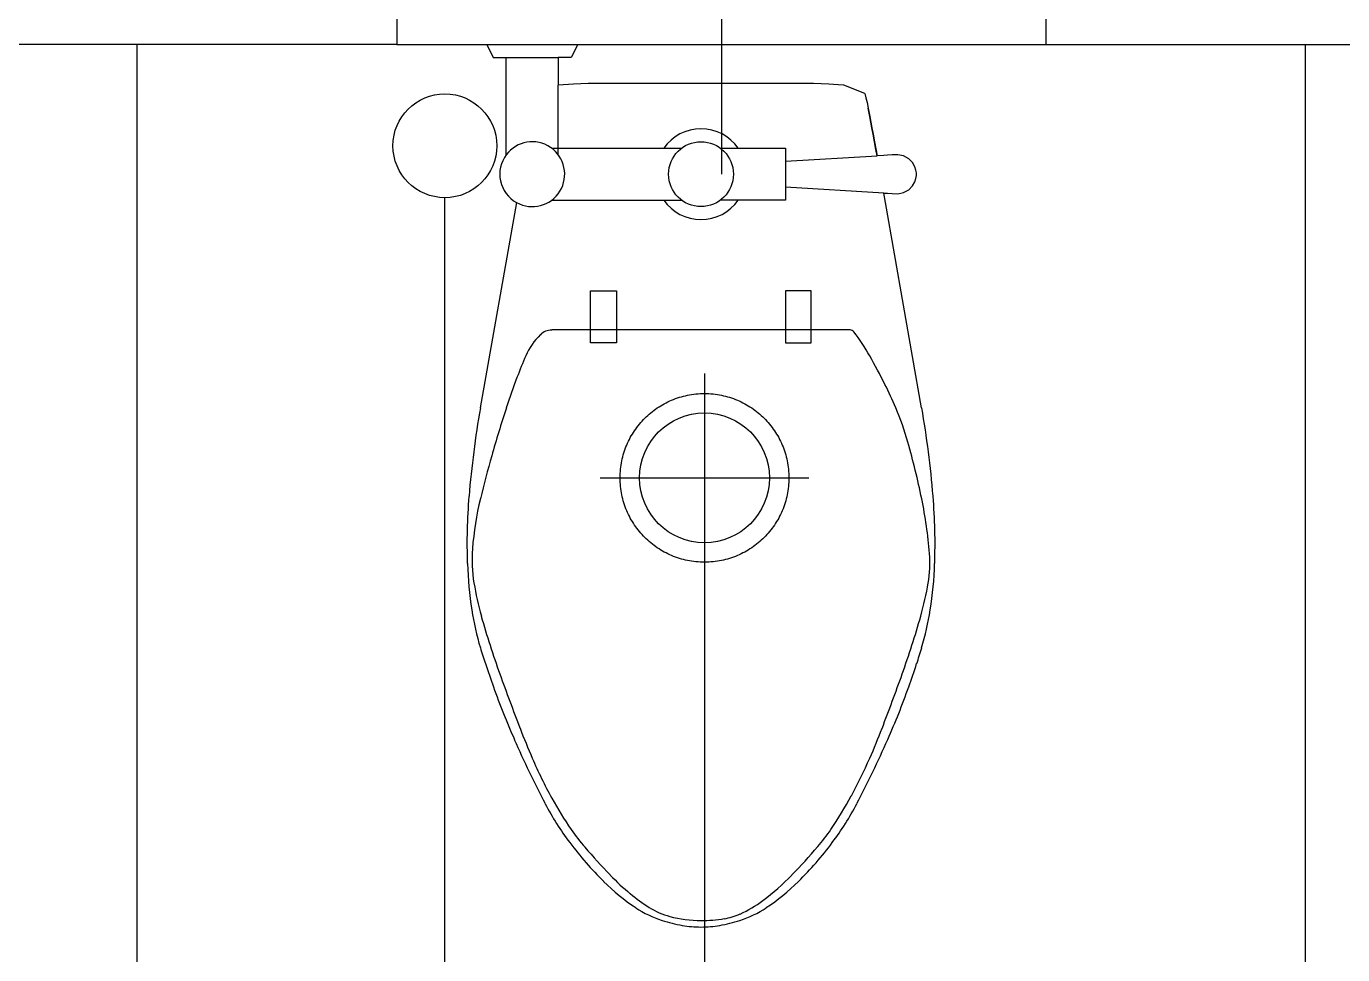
# Model space of a CAD drawing. Header units: millimetres. Extents: x 83956 to 461956, y 36707 to 125807.
# Drawn here: x 286495 to 287509, y 95025 to 95740 of the extents above; entities that cross this region are included whole.
import ezdxf

# ---------------------------------------------------------------- set-up
doc = ezdxf.new("R2010")
doc.units = ezdxf.units.MM
doc.header["$LTSCALE"] = 100
doc.header["$MEASUREMENT"] = 0
doc.linetypes.add('CEN', pattern=[62, 60, -1, 0, -1])
for name, color, linetype in [('ARCH', 9, 'CONTINUOUS'), ('CEN', 1, 'CEN'), ('PIPE', 3, 'CONTINUOUS')]:
    doc.layers.add(name, color=color, linetype=linetype)

# ---------------------------------------------------------------- blocks, each defined once
blk = doc.blocks.new('S19')
at = {"layer": 'CEN'}
for p, q in [((0, -80.5), (0, 80.5)), ((80.5, 0), (-80.5, 0))]:
    blk.add_line(p, q, dxfattribs=at)
blk.add_circle((0, 0), 65, dxfattribs=at)
at = {"layer": 'PIPE'}
blk.add_circle((0, 0), 50, dxfattribs=at)

msp = doc.modelspace()

# ---------------------------------------------------------------- linework, layer by layer
at = {"layer": 'ARCH', "linetype": 'ByBlock', "ltscale": 2}
for p, q in [((287030.1, 96026.4), (287030.1, 95626.4)), ((286780.1, 95726.4), (287280.1, 95726.4))]:
    msp.add_line(p, q, dxfattribs=at)
at = {"layer": 'ARCH', "ltscale": 2}
for p, q in [((286780.1, 95926.4), (286780.1, 95726.4)), ((287280.1, 95926.4), (287280.1, 95726.4)), ((286780.1, 95726.4), (285030.1, 95726.4)), ((287280.1, 95726.4), (288080.1, 95726.4))]:
    msp.add_line(p, q, dxfattribs=at)
at = {"layer": 'ARCH'}
for p, q in [((286580.1, 92626.4), (286580.1, 95726.4)), ((286849.4, 95726.4), (286854.4, 95716.4)), ((286919.4, 95726.4), (286914.4, 95716.4)), ((287480.1, 94376.8), (287480.1, 95726.4)), ((286854.4, 95716.4), (286864.4, 95716.4)), ((286854.4, 95716.4), (286864.4, 95716.4)), ((286864.4, 95641.4), (286864.4, 95716.4)), ((286864.4, 95716.4), (286904.4, 95716.4)), ((286914.4, 95716.4), (286904.4, 95716.4)), ((286904.4, 95716.4), (286904.4, 95695)), ((286916.1, 95695.8), (286904.4, 95695.1)), ((286904.4, 95641.4), (286904.4, 95695)), ((286927.6, 95696.2), (286916.1, 95695.8)), ((287014.4, 95696.2), (286927.6, 95696.2)), ((287101.2, 95696.2), (287014.4, 95696.2)), ((287112.8, 95695.8), (287101.2, 95696.2)), ((287120, 95695.3), (287112.8, 95695.8)), ((287124.4, 95695), (287120, 95695.3)), ((287140.5, 95688.7), (287124.4, 95695)), ((287140.5, 95688.7), (287141.5, 95685.2)), ((287141.5, 95685.2), (287142.3, 95681.6)), ((287142.3, 95681.6), (287143.2, 95677.4)), ((287144.5, 95670.8), (287143.2, 95677.4)), ((287143.2, 95677.4), (287144.5, 95670.8)), ((287144.5, 95670.8), (287143.2, 95677.4)), ((287143.2, 95677.4), (287144.5, 95670.8)), ((287144.5, 95670.8), (287143.2, 95677.4)), ((287143.2, 95677.4), (287144.5, 95670.8)), ((287144.5, 95670.8), (287143.2, 95677.4)), ((287143.2, 95677.4), (287144.5, 95670.8)), ((287144.5, 95670.8), (287143.2, 95677.4)), ((287143.2, 95677.4), (287144.5, 95670.8)), ((287144.5, 95670.8), (287143.2, 95677.4)), ((287143.2, 95677.4), (287144.5, 95670.8)), ((287144.5, 95670.8), (287143.2, 95677.4)), ((287143.2, 95677.4), (287144.5, 95670.8)), ((287144.5, 95670.8), (287143.2, 95677.4)), ((287143.2, 95677.4), (287144.5, 95670.8)), ((287144.5, 95670.8), (287143.2, 95677.4)), ((287143.2, 95677.4), (287144.5, 95670.8)), ((287144.5, 95670.8), (287143.2, 95677.4)), ((287143.2, 95677.4), (287144.5, 95670.8)), ((287144.5, 95670.8), (287143.2, 95677.4)), ((287143.2, 95677.4), (287144.5, 95670.8)), ((287144.5, 95670.8), (287143.2, 95677.4)), ((287143.2, 95677.4), (287144.5, 95670.8)), ((287144.5, 95670.8), (287143.2, 95677.4)), ((287143.2, 95677.4), (287144.5, 95670.8)), ((287144.5, 95670.8), (287143.2, 95677.4)), ((287143.2, 95677.4), (287144.5, 95670.8)), ((287144.5, 95670.8), (287143.2, 95677.4)), ((287143.2, 95677.4), (287144.5, 95670.8)), ((287144.5, 95670.8), (287143.2, 95677.4)), ((287143.2, 95677.4), (287144.5, 95670.8)), ((287144.5, 95670.8), (287143.2, 95677.4)), ((287143.2, 95677.4), (287144.5, 95670.8)), ((287144.5, 95670.8), (287143.2, 95677.4)), ((287143.2, 95677.4), (287144.5, 95670.8)), ((287144.5, 95670.8), (287143.2, 95677.4)), ((287143.2, 95677.4), (287144.5, 95670.8)), ((287144.5, 95670.8), (287143.2, 95677.4)), ((287143.2, 95677.4), (287144.5, 95670.8)), ((287144.5, 95670.8), (287143.2, 95677.4)), ((287143.2, 95677.4), (287144.5, 95670.8)), ((287144.5, 95670.8), (287143.2, 95677.4)), ((287143.2, 95677.4), (287144.5, 95670.8)), ((287144.5, 95670.8), (287143.2, 95677.4)), ((287143.2, 95677.4), (287144.5, 95670.8)), ((287144.5, 95670.8), (287143.2, 95677.4)), ((287143.2, 95677.4), (287144.5, 95670.8)), ((287144.5, 95670.8), (287143.2, 95677.4)), ((287143.2, 95677.4), (287144.5, 95670.8)), ((287144.5, 95670.8), (287143.2, 95677.4)), ((287143.2, 95677.4), (287144.5, 95670.8)), ((287145.3, 95666.6), (287144.5, 95670.8)), ((287144.5, 95670.8), (287145.3, 95666.6)), ((287145.3, 95666.6), (287144.5, 95670.8)), ((287144.5, 95670.8), (287145.3, 95666.6)), ((287145.3, 95666.6), (287144.5, 95670.8)), ((287144.5, 95670.8), (287145.3, 95666.6)), ((287145.3, 95666.6), (287144.5, 95670.8)), ((287144.5, 95670.8), (287145.3, 95666.6)), ((287145.3, 95666.6), (287144.5, 95670.8)), ((287144.5, 95670.8), (287145.3, 95666.6)), ((287145.3, 95666.6), (287144.5, 95670.8)), ((287144.5, 95670.8), (287145.3, 95666.6)), ((287145.3, 95666.6), (287144.5, 95670.8)), ((287144.5, 95670.8), (287145.3, 95666.6)), ((287145.3, 95666.6), (287144.5, 95670.8)), ((287144.5, 95670.8), (287145.3, 95666.6)), ((287145.3, 95666.6), (287144.5, 95670.8)), ((287144.5, 95670.8), (287145.3, 95666.6)), ((287145.3, 95666.6), (287144.5, 95670.8)), ((287144.5, 95670.8), (287145.3, 95666.6)), ((287145.3, 95666.6), (287144.5, 95670.8)), ((287144.5, 95670.8), (287145.3, 95666.6)), ((287145.3, 95666.6), (287144.5, 95670.8)), ((287144.5, 95670.8), (287145.3, 95666.6)), ((287145.3, 95666.6), (287144.5, 95670.8)), ((287144.5, 95670.8), (287145.3, 95666.6)), ((287145.3, 95666.6), (287144.5, 95670.8)), ((287144.5, 95670.8), (287145.3, 95666.6)), ((287145.3, 95666.6), (287144.5, 95670.8)), ((287144.5, 95670.8), (287145.3, 95666.6)), ((287145.3, 95666.6), (287144.5, 95670.8)), ((287144.5, 95670.8), (287145.3, 95666.6)), ((287145.3, 95666.6), (287144.5, 95670.8)), ((287144.5, 95670.8), (287145.3, 95666.6)), ((287145.3, 95666.6), (287144.5, 95670.8)), ((287144.5, 95670.8), (287145.3, 95666.6)), ((287145.3, 95666.6), (287144.5, 95670.8)), ((287144.5, 95670.8), (287145.3, 95666.6)), ((287145.3, 95666.6), (287144.5, 95670.8)), ((287144.5, 95670.8), (287145.3, 95666.6)), ((287145.3, 95666.6), (287144.5, 95670.8)), ((287144.5, 95670.8), (287145.3, 95666.6)), ((287145.3, 95666.6), (287144.5, 95670.8)), ((287144.5, 95670.8), (287145.3, 95666.6)), ((287145.3, 95666.6), (287144.5, 95670.8)), ((287144.5, 95670.8), (287145.3, 95666.6)), ((287145.3, 95666.6), (287144.5, 95670.8)), ((287144.5, 95670.8), (287145.3, 95666.6)), ((287145.3, 95666.6), (287144.5, 95670.8)), ((287144.5, 95670.8), (287145.3, 95666.6)), ((287145.3, 95666.6), (287144.5, 95670.8)), ((287144.5, 95670.8), (287145.3, 95666.6)), ((287146.1, 95662.2), (287145.3, 95666.6)), ((287145.3, 95666.6), (287146.1, 95662.2)), ((287146.1, 95662.2), (287145.3, 95666.6)), ((287145.3, 95666.6), (287146.1, 95662.2)), ((287146.1, 95662.2), (287145.3, 95666.6)), ((287145.3, 95666.6), (287146.1, 95662.2)), ((287146.1, 95662.2), (287145.3, 95666.6)), ((287145.3, 95666.6), (287146.1, 95662.2)), ((287146.1, 95662.2), (287145.3, 95666.6)), ((287145.3, 95666.6), (287146.1, 95662.2)), ((287146.1, 95662.2), (287145.3, 95666.6)), ((287145.3, 95666.6), (287146.1, 95662.2)), ((287146.1, 95662.2), (287145.3, 95666.6)), ((287145.3, 95666.6), (287146.1, 95662.2)), ((287146.1, 95662.2), (287145.3, 95666.6)), ((287145.3, 95666.6), (287146.1, 95662.2)), ((287146.1, 95662.2), (287145.3, 95666.6)), ((287145.3, 95666.6), (287146.1, 95662.2)), ((287146.1, 95662.2), (287145.3, 95666.6)), ((287145.3, 95666.6), (287146.1, 95662.2)), ((287146.1, 95662.2), (287145.3, 95666.6)), ((287145.3, 95666.6), (287146.1, 95662.2)), ((287146.1, 95662.2), (287145.3, 95666.6)), ((287145.3, 95666.6), (287146.1, 95662.2)), ((287146.1, 95662.2), (287145.3, 95666.6)), ((287145.3, 95666.6), (287146.1, 95662.2)), ((287146.1, 95662.2), (287145.3, 95666.6)), ((287145.3, 95666.6), (287146.1, 95662.2)), ((287146.1, 95662.2), (287145.3, 95666.6)), ((287145.3, 95666.6), (287146.1, 95662.2)), ((287146.1, 95662.2), (287145.3, 95666.6)), ((287145.3, 95666.6), (287146.1, 95662.2)), ((287146.1, 95662.2), (287145.3, 95666.6)), ((287145.3, 95666.6), (287146.1, 95662.2)), ((287146.1, 95662.2), (287145.3, 95666.6)), ((287145.3, 95666.6), (287146.1, 95662.2)), ((287146.1, 95662.2), (287145.3, 95666.6)), ((287145.3, 95666.6), (287146.1, 95662.2)), ((287146.1, 95662.2), (287145.3, 95666.6)), ((287145.3, 95666.6), (287146.1, 95662.2)), ((287146.1, 95662.2), (287145.3, 95666.6)), ((287145.3, 95666.6), (287146.1, 95662.2)), ((287146.1, 95662.2), (287145.3, 95666.6)), ((287145.3, 95666.6), (287146.1, 95662.2)), ((287146.1, 95662.2), (287145.3, 95666.6)), ((287145.3, 95666.6), (287146.1, 95662.2)), ((287146.1, 95662.2), (287145.3, 95666.6)), ((287145.3, 95666.6), (287146.1, 95662.2)), ((287146.1, 95662.2), (287145.3, 95666.6)), ((287145.3, 95666.6), (287146.1, 95662.2)), ((287146.1, 95662.2), (287145.3, 95666.6)), ((287145.3, 95666.6), (287146.1, 95662.2)), ((287147, 95657.2), (287146.1, 95662.2)), ((287146.1, 95662.2), (287147, 95657.2)), ((287147, 95657.2), (287146.1, 95662.2)), ((287146.1, 95662.2), (287147, 95657.2)), ((287147, 95657.2), (287146.1, 95662.2)), ((287146.1, 95662.2), (287147, 95657.2)), ((287147, 95657.2), (287146.1, 95662.2)), ((287146.1, 95662.2), (287147, 95657.2)), ((287147, 95657.2), (287146.1, 95662.2)), ((287146.1, 95662.2), (287147, 95657.2)), ((287147, 95657.2), (287146.1, 95662.2)), ((287146.1, 95662.2), (287147, 95657.2)), ((287147, 95657.2), (287146.1, 95662.2)), ((287146.1, 95662.2), (287147, 95657.2)), ((287147, 95657.2), (287146.1, 95662.2)), ((287146.1, 95662.2), (287147, 95657.2)), ((287147, 95657.2), (287146.1, 95662.2)), ((287146.1, 95662.2), (287147, 95657.2)), ((287147, 95657.2), (287146.1, 95662.2)), ((287146.1, 95662.2), (287147, 95657.2)), ((287147, 95657.2), (287146.1, 95662.2)), ((287146.1, 95662.2), (287147, 95657.2)), ((287147, 95657.2), (287146.1, 95662.2)), ((287146.1, 95662.2), (287147, 95657.2)), ((287147, 95657.2), (287146.1, 95662.2)), ((287146.1, 95662.2), (287147, 95657.2)), ((287147, 95657.2), (287146.1, 95662.2)), ((287146.1, 95662.2), (287147, 95657.2)), ((287147, 95657.2), (287146.1, 95662.2)), ((287146.1, 95662.2), (287147, 95657.2)), ((287147, 95657.2), (287146.1, 95662.2)), ((287146.1, 95662.2), (287147, 95657.2)), ((287147, 95657.2), (287146.1, 95662.2)), ((287146.1, 95662.2), (287147, 95657.2)), ((287147, 95657.2), (287146.1, 95662.2)), ((287146.1, 95662.2), (287147, 95657.2)), ((287147, 95657.2), (287146.1, 95662.2)), ((287146.1, 95662.2), (287147, 95657.2)), ((287147, 95657.2), (287146.1, 95662.2)), ((287146.1, 95662.2), (287147, 95657.2)), ((287147, 95657.2), (287146.1, 95662.2)), ((287146.1, 95662.2), (287147, 95657.2)), ((287147, 95657.2), (287146.1, 95662.2)), ((287146.1, 95662.2), (287147, 95657.2)), ((287147, 95657.2), (287146.1, 95662.2)), ((287146.1, 95662.2), (287147, 95657.2)), ((287147, 95657.2), (287146.1, 95662.2)), ((287146.1, 95662.2), (287147, 95657.2)), ((287147, 95657.2), (287146.1, 95662.2)), ((287146.1, 95662.2), (287147, 95657.2)), ((287147, 95657.2), (287146.1, 95662.2)), ((287146.1, 95662.2), (287147, 95657.2)), ((287148.1, 95651.3), (287147, 95657.2)), ((287147, 95657.2), (287148.1, 95651.3)), ((287148.1, 95651.3), (287147, 95657.2)), ((287147, 95657.2), (287148.1, 95651.3)), ((287148.1, 95651.3), (287147, 95657.2)), ((287147, 95657.2), (287148.1, 95651.3)), ((287148.1, 95651.3), (287147, 95657.2)), ((287147, 95657.2), (287148.1, 95651.3)), ((287148.1, 95651.3), (287147, 95657.2)), ((287147, 95657.2), (287148.1, 95651.3)), ((287148.1, 95651.3), (287147, 95657.2)), ((287147, 95657.2), (287148.1, 95651.3)), ((287148.1, 95651.3), (287147, 95657.2)), ((287147, 95657.2), (287148.1, 95651.3)), ((287148.1, 95651.3), (287147, 95657.2)), ((287147, 95657.2), (287148.1, 95651.3)), ((287148.1, 95651.3), (287147, 95657.2)), ((287147, 95657.2), (287148.1, 95651.3)), ((287148.1, 95651.3), (287147, 95657.2)), ((287147, 95657.2), (287148.1, 95651.3)), ((287148.1, 95651.3), (287147, 95657.2)), ((287147, 95657.2), (287148.1, 95651.3)), ((287148.1, 95651.3), (287147, 95657.2)), ((287147, 95657.2), (287148.1, 95651.3)), ((287148.1, 95651.3), (287147, 95657.2)), ((287147, 95657.2), (287148.1, 95651.3)), ((287148.1, 95651.3), (287147, 95657.2)), ((287147, 95657.2), (287148.1, 95651.3)), ((287148.1, 95651.3), (287147, 95657.2)), ((287147, 95657.2), (287148.1, 95651.3)), ((287148.1, 95651.3), (287147, 95657.2)), ((287147, 95657.2), (287148.1, 95651.3)), ((287148.1, 95651.3), (287147, 95657.2)), ((287147, 95657.2), (287148.1, 95651.3)), ((287148.1, 95651.3), (287147, 95657.2)), ((287147, 95657.2), (287148.1, 95651.3)), ((287148.1, 95651.3), (287147, 95657.2)), ((287147, 95657.2), (287148.1, 95651.3)), ((287148.1, 95651.3), (287147, 95657.2)), ((287147, 95657.2), (287148.1, 95651.3)), ((287148.1, 95651.3), (287147, 95657.2)), ((287147, 95657.2), (287148.1, 95651.3)), ((287148.1, 95651.3), (287147, 95657.2)), ((287147, 95657.2), (287148.1, 95651.3)), ((287148.1, 95651.3), (287147, 95657.2)), ((287147, 95657.2), (287148.1, 95651.3)), ((287148.1, 95651.3), (287147, 95657.2)), ((287147, 95657.2), (287148.1, 95651.3)), ((287148.1, 95651.3), (287147, 95657.2)), ((287147, 95657.2), (287148.1, 95651.3)), ((287148.1, 95651.3), (287147, 95657.2)), ((287147, 95657.2), (287148.1, 95651.3)), ((286899.4, 95646.4), (286999.4, 95646.4)), ((287029.4, 95646.4), (287079.4, 95646.4)), ((287079.4, 95646.4), (287079.4, 95606.4)), ((287149.1, 95645.5), (287148.1, 95651.3)), ((287148.1, 95651.3), (287150, 95640.5)), ((287149.1, 95645.5), (287148.1, 95651.3)), ((287149.1, 95645.5), (287148.1, 95651.3)), ((287148.1, 95651.3), (287150, 95640.5)), ((287149.1, 95645.5), (287148.1, 95651.3)), ((287148.1, 95651.3), (287150, 95640.5)), ((287149.1, 95645.5), (287148.1, 95651.3)), ((287148.1, 95651.3), (287150, 95640.5)), ((287149.1, 95645.5), (287148.1, 95651.3)), ((287148.1, 95651.3), (287150, 95640.5)), ((287149.1, 95645.5), (287148.1, 95651.3)), ((287148.1, 95651.3), (287150, 95640.5)), ((287149.1, 95645.5), (287148.1, 95651.3)), ((287148.1, 95651.3), (287150, 95640.5)), ((287149.1, 95645.5), (287148.1, 95651.3)), ((287148.1, 95651.3), (287150, 95640.5)), ((287149.1, 95645.5), (287148.1, 95651.3)), ((287148.1, 95651.3), (287150, 95640.5)), ((287149.1, 95645.5), (287148.1, 95651.3)), ((287148.1, 95651.3), (287150, 95640.5)), ((287149.1, 95645.5), (287148.1, 95651.3)), ((287148.1, 95651.3), (287150, 95640.5)), ((287149.1, 95645.5), (287148.1, 95651.3)), ((287148.1, 95651.3), (287150, 95640.5)), ((287149.1, 95645.5), (287148.1, 95651.3)), ((287148.1, 95651.3), (287150, 95640.5)), ((287149.1, 95645.5), (287148.1, 95651.3)), ((287148.1, 95651.3), (287150, 95640.5)), ((287149.1, 95645.5), (287148.1, 95651.3)), ((287148.1, 95651.3), (287150, 95640.5)), ((287149.1, 95645.5), (287148.1, 95651.3)), ((287148.1, 95651.3), (287150, 95640.5)), ((287149.1, 95645.5), (287148.1, 95651.3)), ((287148.1, 95651.3), (287150, 95640.5)), ((287149.1, 95645.5), (287148.1, 95651.3)), ((287148.1, 95651.3), (287150, 95640.5)), ((287149.1, 95645.5), (287148.1, 95651.3)), ((287148.1, 95651.3), (287150, 95640.5)), ((287149.1, 95645.5), (287148.1, 95651.3)), ((287148.1, 95651.3), (287150, 95640.5)), ((287149.1, 95645.5), (287148.1, 95651.3)), ((287148.1, 95651.3), (287150, 95640.5)), ((287149.1, 95645.5), (287148.1, 95651.3)), ((287148.1, 95651.3), (287150, 95640.5)), ((287149.1, 95645.5), (287148.1, 95651.3)), ((287148.1, 95651.3), (287150, 95640.5)), ((287149.1, 95645.5), (287148.1, 95651.3)), ((287148.1, 95651.3), (287150, 95640.5)), ((287149.1, 95645.5), (287148.1, 95651.3)), ((287148.1, 95651.3), (287150, 95640.5)), ((287149.1, 95645.5), (287148.1, 95651.3)), ((287148.1, 95651.3), (287150, 95640.5)), ((287149.1, 95645.5), (287148.1, 95651.3)), ((287150, 95640.5), (287149.1, 95645.5)), ((287150, 95640.5), (287149.1, 95645.5)), ((287150, 95640.5), (287149.1, 95645.5)), ((287150, 95640.5), (287149.1, 95645.5)), ((287150, 95640.5), (287149.1, 95645.5)), ((287150, 95640.5), (287149.1, 95645.5)), ((287150, 95640.5), (287149.1, 95645.5)), ((287150, 95640.5), (287149.1, 95645.5)), ((287150, 95640.5), (287149.1, 95645.5)), ((287150, 95640.5), (287149.1, 95645.5)), ((287150, 95640.5), (287149.1, 95645.5)), ((287150, 95640.5), (287149.1, 95645.5)), ((287150, 95640.5), (287149.1, 95645.5)), ((287150, 95640.5), (287149.1, 95645.5)), ((287150, 95640.5), (287149.1, 95645.5)), ((287150, 95640.5), (287149.1, 95645.5)), ((287150, 95640.5), (287149.1, 95645.5)), ((287150, 95640.5), (287149.1, 95645.5)), ((287150, 95640.5), (287149.1, 95645.5)), ((287150, 95640.5), (287149.1, 95645.5)), ((287150, 95640.5), (287149.1, 95645.5)), ((287150, 95640.5), (287149.1, 95645.5)), ((287150, 95640.5), (287149.1, 95645.5)), ((287150, 95640.5), (287149.1, 95645.5)), ((287150, 95640.5), (287149.1, 95645.5)), ((287150, 95640.5), (287149.1, 95645.5)), ((287150, 95640.5), (287149.1, 95645.5)), ((287150, 95640.5), (287149.1, 95645.5)), ((287079.4, 95636.4), (287150, 95640.5)), ((287155.2, 95640.8), (287150, 95640.5)), ((287155.2, 95640.8), (287150, 95640.5)), ((287155.2, 95640.8), (287150, 95640.5)), ((287155.2, 95640.8), (287150, 95640.5)), ((287155.2, 95640.8), (287150, 95640.5)), ((287155.2, 95640.8), (287150, 95640.5)), ((287155.2, 95640.8), (287150, 95640.5)), ((287155.2, 95640.8), (287150, 95640.5)), ((287155.2, 95640.8), (287150, 95640.5)), ((287155.2, 95640.8), (287150, 95640.5)), ((287155.2, 95640.8), (287150, 95640.5)), ((287155.2, 95640.8), (287150, 95640.5)), ((287155.2, 95640.8), (287150, 95640.5)), ((287155.2, 95640.8), (287150, 95640.5)), ((287155.2, 95640.8), (287150, 95640.5)), ((287155.2, 95640.8), (287150, 95640.5)), ((287155.2, 95640.8), (287150, 95640.5)), ((287155.2, 95640.8), (287150, 95640.5)), ((287155.2, 95640.8), (287150, 95640.5)), ((287155.2, 95640.8), (287150, 95640.5)), ((287155.2, 95640.8), (287150, 95640.5)), ((287155.2, 95640.8), (287150, 95640.5)), ((287155.2, 95640.8), (287150, 95640.5)), ((287155.2, 95640.8), (287150, 95640.5)), ((287155.2, 95640.8), (287150, 95640.5)), ((287155.2, 95640.8), (287150, 95640.5)), ((287155.2, 95640.8), (287150, 95640.5)), ((287155.2, 95640.8), (287150, 95640.5)), ((287158.2, 95641), (287155.2, 95640.8)), ((287158.2, 95641), (287155.2, 95640.8)), ((287158.2, 95641), (287155.2, 95640.8)), ((287158.2, 95641), (287155.2, 95640.8)), ((287158.2, 95641), (287155.2, 95640.8)), ((287158.2, 95641), (287155.2, 95640.8)), ((287158.2, 95641), (287155.2, 95640.8)), ((287158.2, 95641), (287155.2, 95640.8)), ((287158.2, 95641), (287155.2, 95640.8)), ((287158.2, 95641), (287155.2, 95640.8)), ((287158.2, 95641), (287155.2, 95640.8)), ((287158.2, 95641), (287155.2, 95640.8)), ((287158.2, 95641), (287155.2, 95640.8)), ((287158.2, 95641), (287155.2, 95640.8)), ((287158.2, 95641), (287155.2, 95640.8)), ((287158.2, 95641), (287155.2, 95640.8)), ((287158.2, 95641), (287155.2, 95640.8)), ((287158.2, 95641), (287155.2, 95640.8)), ((287158.2, 95641), (287155.2, 95640.8)), ((287158.2, 95641), (287155.2, 95640.8)), ((287158.2, 95641), (287155.2, 95640.8)), ((287158.2, 95641), (287155.2, 95640.8)), ((287158.2, 95641), (287155.2, 95640.8)), ((287158.2, 95641), (287155.2, 95640.8)), ((287158.2, 95641), (287155.2, 95640.8)), ((287158.2, 95641), (287155.2, 95640.8)), ((287158.2, 95641), (287155.2, 95640.8)), ((287158.2, 95641), (287155.2, 95640.8)), ((287161.8, 95641.2), (287158.2, 95641)), ((287161.8, 95641.2), (287158.2, 95641)), ((287161.8, 95641.2), (287158.2, 95641)), ((287161.8, 95641.2), (287158.2, 95641)), ((287161.8, 95641.2), (287158.2, 95641)), ((287161.8, 95641.2), (287158.2, 95641)), ((287161.8, 95641.2), (287158.2, 95641)), ((287161.8, 95641.2), (287158.2, 95641)), ((287161.8, 95641.2), (287158.2, 95641)), ((287161.8, 95641.2), (287158.2, 95641)), ((287161.8, 95641.2), (287158.2, 95641)), ((287161.8, 95641.2), (287158.2, 95641)), ((287161.8, 95641.2), (287158.2, 95641)), ((287161.8, 95641.2), (287158.2, 95641)), ((287161.8, 95641.2), (287158.2, 95641)), ((287161.8, 95641.2), (287158.2, 95641)), ((287161.8, 95641.2), (287158.2, 95641)), ((287161.8, 95641.2), (287158.2, 95641)), ((287161.8, 95641.2), (287158.2, 95641)), ((287161.8, 95641.2), (287158.2, 95641)), ((287161.8, 95641.2), (287158.2, 95641)), ((287161.8, 95641.2), (287158.2, 95641)), ((287161.8, 95641.2), (287158.2, 95641)), ((287161.8, 95641.2), (287158.2, 95641)), ((287161.8, 95641.2), (287158.2, 95641)), ((287161.8, 95641.2), (287158.2, 95641)), ((287161.8, 95641.2), (287158.2, 95641)), ((287161.8, 95641.2), (287158.2, 95641)), ((287166.1, 95641.4), (287161.8, 95641.2)), ((287166.1, 95641.4), (287161.8, 95641.2)), ((287166.1, 95641.4), (287161.8, 95641.2)), ((287166.1, 95641.4), (287161.8, 95641.2)), ((287166.1, 95641.4), (287161.8, 95641.2)), ((287166.1, 95641.4), (287161.8, 95641.2)), ((287166.1, 95641.4), (287161.8, 95641.2)), ((287166.1, 95641.4), (287161.8, 95641.2)), ((287166.1, 95641.4), (287161.8, 95641.2)), ((287166.1, 95641.4), (287161.8, 95641.2)), ((287166.1, 95641.4), (287161.8, 95641.2)), ((287166.1, 95641.4), (287161.8, 95641.2)), ((287166.1, 95641.4), (287161.8, 95641.2)), ((287166.1, 95641.4), (287161.8, 95641.2)), ((287166.1, 95641.4), (287161.8, 95641.2)), ((287166.1, 95641.4), (287161.8, 95641.2)), ((287166.1, 95641.4), (287161.8, 95641.2)), ((287166.1, 95641.4), (287161.8, 95641.2)), ((287166.1, 95641.4), (287161.8, 95641.2)), ((287166.1, 95641.4), (287161.8, 95641.2)), ((287166.1, 95641.4), (287161.8, 95641.2)), ((287166.1, 95641.4), (287161.8, 95641.2)), ((287166.1, 95641.4), (287161.8, 95641.2)), ((287166.1, 95641.4), (287161.8, 95641.2)), ((287166.1, 95641.4), (287161.8, 95641.2)), ((287166.1, 95641.4), (287161.8, 95641.2)), ((287166.1, 95641.4), (287161.8, 95641.2)), ((287166.1, 95641.4), (287161.8, 95641.2)), ((287170.5, 95640.5), (287166.1, 95641.4)), ((287170.5, 95640.5), (287166.1, 95641.4)), ((287170.5, 95640.5), (287166.1, 95641.4)), ((287170.5, 95640.5), (287166.1, 95641.4)), ((287170.5, 95640.5), (287166.1, 95641.4)), ((287170.5, 95640.5), (287166.1, 95641.4)), ((287170.5, 95640.5), (287166.1, 95641.4)), ((287170.5, 95640.5), (287166.1, 95641.4)), ((287170.5, 95640.5), (287166.1, 95641.4)), ((287170.5, 95640.5), (287166.1, 95641.4)), ((287170.5, 95640.5), (287166.1, 95641.4)), ((287170.5, 95640.5), (287166.1, 95641.4)), ((287170.5, 95640.5), (287166.1, 95641.4)), ((287170.5, 95640.5), (287166.1, 95641.4)), ((287170.5, 95640.5), (287166.1, 95641.4)), ((287170.5, 95640.5), (287166.1, 95641.4)), ((287170.5, 95640.5), (287166.1, 95641.4)), ((287170.5, 95640.5), (287166.1, 95641.4)), ((287170.5, 95640.5), (287166.1, 95641.4)), ((287170.5, 95640.5), (287166.1, 95641.4)), ((287170.5, 95640.5), (287166.1, 95641.4)), ((287170.5, 95640.5), (287166.1, 95641.4)), ((287170.5, 95640.5), (287166.1, 95641.4)), ((287170.5, 95640.5), (287166.1, 95641.4)), ((287170.5, 95640.5), (287166.1, 95641.4)), ((287170.5, 95640.5), (287166.1, 95641.4)), ((287170.5, 95640.5), (287166.1, 95641.4)), ((287170.5, 95640.5), (287166.1, 95641.4)), ((287174.4, 95638.3), (287170.5, 95640.5)), ((287174.4, 95638.3), (287170.5, 95640.5)), ((287174.4, 95638.3), (287170.5, 95640.5)), ((287174.4, 95638.3), (287170.5, 95640.5)), ((287174.4, 95638.3), (287170.5, 95640.5)), ((287174.4, 95638.3), (287170.5, 95640.5)), ((287174.4, 95638.3), (287170.5, 95640.5)), ((287174.4, 95638.3), (287170.5, 95640.5)), ((287174.4, 95638.3), (287170.5, 95640.5)), ((287174.4, 95638.3), (287170.5, 95640.5)), ((287174.4, 95638.3), (287170.5, 95640.5)), ((287174.4, 95638.3), (287170.5, 95640.5)), ((287174.4, 95638.3), (287170.5, 95640.5)), ((287174.4, 95638.3), (287170.5, 95640.5)), ((287174.4, 95638.3), (287170.5, 95640.5)), ((287174.4, 95638.3), (287170.5, 95640.5)), ((287174.4, 95638.3), (287170.5, 95640.5)), ((287174.4, 95638.3), (287170.5, 95640.5)), ((287174.4, 95638.3), (287170.5, 95640.5)), ((287174.4, 95638.3), (287170.5, 95640.5)), ((287174.4, 95638.3), (287170.5, 95640.5)), ((287174.4, 95638.3), (287170.5, 95640.5)), ((287174.4, 95638.3), (287170.5, 95640.5)), ((287174.4, 95638.3), (287170.5, 95640.5)), ((287174.4, 95638.3), (287170.5, 95640.5)), ((287174.4, 95638.3), (287170.5, 95640.5)), ((287174.4, 95638.3), (287170.5, 95640.5)), ((287174.4, 95638.3), (287170.5, 95640.5)), ((287177.4, 95635.3), (287174.4, 95638.3)), ((287177.4, 95635.3), (287174.4, 95638.3)), ((287177.4, 95635.3), (287174.4, 95638.3)), ((287177.4, 95635.3), (287174.4, 95638.3)), ((287177.4, 95635.3), (287174.4, 95638.3)), ((287177.4, 95635.3), (287174.4, 95638.3)), ((287177.4, 95635.3), (287174.4, 95638.3)), ((287177.4, 95635.3), (287174.4, 95638.3)), ((287177.4, 95635.3), (287174.4, 95638.3)), ((287177.4, 95635.3), (287174.4, 95638.3)), ((287177.4, 95635.3), (287174.4, 95638.3)), ((287177.4, 95635.3), (287174.4, 95638.3)), ((287177.4, 95635.3), (287174.4, 95638.3)), ((287177.4, 95635.3), (287174.4, 95638.3)), ((287177.4, 95635.3), (287174.4, 95638.3)), ((287177.4, 95635.3), (287174.4, 95638.3)), ((287177.4, 95635.3), (287174.4, 95638.3)), ((287177.4, 95635.3), (287174.4, 95638.3)), ((287177.4, 95635.3), (287174.4, 95638.3)), ((287177.4, 95635.3), (287174.4, 95638.3)), ((287177.4, 95635.3), (287174.4, 95638.3)), ((287177.4, 95635.3), (287174.4, 95638.3)), ((287177.4, 95635.3), (287174.4, 95638.3)), ((287177.4, 95635.3), (287174.4, 95638.3)), ((287177.4, 95635.3), (287174.4, 95638.3)), ((287177.4, 95635.3), (287174.4, 95638.3)), ((287177.4, 95635.3), (287174.4, 95638.3)), ((287177.4, 95635.3), (287174.4, 95638.3)), ((287179.2, 95632.1), (287177.4, 95635.3)), ((287179.2, 95632.1), (287177.4, 95635.3)), ((287179.2, 95632.1), (287177.4, 95635.3)), ((287179.2, 95632.1), (287177.4, 95635.3)), ((287179.2, 95632.1), (287177.4, 95635.3)), ((287179.2, 95632.1), (287177.4, 95635.3)), ((287179.2, 95632.1), (287177.4, 95635.3)), ((287179.2, 95632.1), (287177.4, 95635.3)), ((287179.2, 95632.1), (287177.4, 95635.3)), ((287179.2, 95632.1), (287177.4, 95635.3)), ((287179.2, 95632.1), (287177.4, 95635.3)), ((287179.2, 95632.1), (287177.4, 95635.3)), ((287179.2, 95632.1), (287177.4, 95635.3)), ((287179.2, 95632.1), (287177.4, 95635.3)), ((287179.2, 95632.1), (287177.4, 95635.3)), ((287179.2, 95632.1), (287177.4, 95635.3)), ((287179.2, 95632.1), (287177.4, 95635.3)), ((287179.2, 95632.1), (287177.4, 95635.3)), ((287179.2, 95632.1), (287177.4, 95635.3)), ((287179.2, 95632.1), (287177.4, 95635.3)), ((287179.2, 95632.1), (287177.4, 95635.3)), ((287179.2, 95632.1), (287177.4, 95635.3)), ((287179.2, 95632.1), (287177.4, 95635.3)), ((287179.2, 95632.1), (287177.4, 95635.3)), ((287179.2, 95632.1), (287177.4, 95635.3)), ((287179.2, 95632.1), (287177.4, 95635.3)), ((287179.2, 95632.1), (287177.4, 95635.3)), ((287179.2, 95632.1), (287177.4, 95635.3)), ((287180, 95629.6), (287179.2, 95632.1)), ((287180, 95629.6), (287179.2, 95632.1)), ((287180, 95629.6), (287179.2, 95632.1)), ((287180, 95629.6), (287179.2, 95632.1)), ((287180, 95629.6), (287179.2, 95632.1)), ((287180, 95629.6), (287179.2, 95632.1)), ((287180, 95629.6), (287179.2, 95632.1)), ((287180, 95629.6), (287179.2, 95632.1)), ((287180, 95629.6), (287179.2, 95632.1)), ((287180, 95629.6), (287179.2, 95632.1)), ((287180, 95629.6), (287179.2, 95632.1)), ((287180, 95629.6), (287179.2, 95632.1)), ((287180, 95629.6), (287179.2, 95632.1)), ((287180, 95629.6), (287179.2, 95632.1)), ((287180, 95629.6), (287179.2, 95632.1)), ((287180, 95629.6), (287179.2, 95632.1)), ((287180, 95629.6), (287179.2, 95632.1)), ((287180, 95629.6), (287179.2, 95632.1)), ((287180, 95629.6), (287179.2, 95632.1)), ((287180, 95629.6), (287179.2, 95632.1)), ((287180, 95629.6), (287179.2, 95632.1)), ((287180, 95629.6), (287179.2, 95632.1)), ((287180, 95629.6), (287179.2, 95632.1)), ((287180, 95629.6), (287179.2, 95632.1)), ((287180, 95629.6), (287179.2, 95632.1)), ((287180, 95629.6), (287179.2, 95632.1)), ((287180, 95629.6), (287179.2, 95632.1)), ((287180, 95629.6), (287179.2, 95632.1)), ((287179.2, 95620.6), (287180, 95623.1)), ((287179.2, 95620.6), (287180, 95623.1)), ((287179.2, 95620.6), (287180, 95623.1)), ((287179.2, 95620.6), (287180, 95623.1)), ((287179.2, 95620.6), (287180, 95623.1)), ((287179.2, 95620.6), (287180, 95623.1)), ((287179.2, 95620.6), (287180, 95623.1)), ((287179.2, 95620.6), (287180, 95623.1)), ((287179.2, 95620.6), (287180, 95623.1)), ((287179.2, 95620.6), (287180, 95623.1)), ((287179.2, 95620.6), (287180, 95623.1)), ((287179.2, 95620.6), (287180, 95623.1)), ((287179.2, 95620.6), (287180, 95623.1)), ((287179.2, 95620.6), (287180, 95623.1)), ((287179.2, 95620.6), (287180, 95623.1)), ((287179.2, 95620.6), (287180, 95623.1)), ((287179.2, 95620.6), (287180, 95623.1)), ((287179.2, 95620.6), (287180, 95623.1)), ((287179.2, 95620.6), (287180, 95623.1)), ((287179.2, 95620.6), (287180, 95623.1)), ((287179.2, 95620.6), (287180, 95623.1)), ((287179.2, 95620.6), (287180, 95623.1)), ((287179.2, 95620.6), (287180, 95623.1)), ((287179.2, 95620.6), (287180, 95623.1)), ((287179.2, 95620.6), (287180, 95623.1)), ((287179.2, 95620.6), (287180, 95623.1)), ((287179.2, 95620.6), (287180, 95623.1)), ((287179.2, 95620.6), (287180, 95623.1)), ((287180.3, 95627.4), (287180, 95629.6)), ((287180.3, 95627.4), (287180, 95629.6)), ((287180.3, 95627.4), (287180, 95629.6)), ((287180.3, 95627.4), (287180, 95629.6)), ((287180.3, 95627.4), (287180, 95629.6)), ((287180.3, 95627.4), (287180, 95629.6)), ((287180.3, 95627.4), (287180, 95629.6)), ((287180.3, 95627.4), (287180, 95629.6)), ((287180.3, 95627.4), (287180, 95629.6)), ((287180.3, 95627.4), (287180, 95629.6)), ((287180.3, 95627.4), (287180, 95629.6)), ((287180.3, 95627.4), (287180, 95629.6)), ((287180.3, 95627.4), (287180, 95629.6)), ((287180.3, 95627.4), (287180, 95629.6)), ((287180.3, 95627.4), (287180, 95629.6)), ((287180.3, 95627.4), (287180, 95629.6)), ((287180.3, 95627.4), (287180, 95629.6)), ((287180.3, 95627.4), (287180, 95629.6)), ((287180.3, 95627.4), (287180, 95629.6)), ((287180.3, 95627.4), (287180, 95629.6)), ((287180.3, 95627.4), (287180, 95629.6)), ((287180.3, 95627.4), (287180, 95629.6)), ((287180.3, 95627.4), (287180, 95629.6)), ((287180.3, 95627.4), (287180, 95629.6)), ((287180.3, 95627.4), (287180, 95629.6)), ((287180.3, 95627.4), (287180, 95629.6)), ((287180.3, 95627.4), (287180, 95629.6)), ((287180.3, 95627.4), (287180, 95629.6)), ((287180, 95623.1), (287180.3, 95625.3)), ((287180, 95623.1), (287180.3, 95625.3)), ((287180, 95623.1), (287180.3, 95625.3)), ((287180, 95623.1), (287180.3, 95625.3)), ((287180, 95623.1), (287180.3, 95625.3)), ((287180, 95623.1), (287180.3, 95625.3)), ((287180, 95623.1), (287180.3, 95625.3)), ((287180, 95623.1), (287180.3, 95625.3)), ((287180, 95623.1), (287180.3, 95625.3)), ((287180, 95623.1), (287180.3, 95625.3)), ((287180, 95623.1), (287180.3, 95625.3)), ((287180, 95623.1), (287180.3, 95625.3)), ((287180, 95623.1), (287180.3, 95625.3)), ((287180, 95623.1), (287180.3, 95625.3)), ((287180, 95623.1), (287180.3, 95625.3)), ((287180, 95623.1), (287180.3, 95625.3)), ((287180, 95623.1), (287180.3, 95625.3)), ((287180, 95623.1), (287180.3, 95625.3)), ((287180, 95623.1), (287180.3, 95625.3)), ((287180, 95623.1), (287180.3, 95625.3)), ((287180, 95623.1), (287180.3, 95625.3)), ((287180, 95623.1), (287180.3, 95625.3)), ((287180, 95623.1), (287180.3, 95625.3)), ((287180, 95623.1), (287180.3, 95625.3)), ((287180, 95623.1), (287180.3, 95625.3)), ((287180, 95623.1), (287180.3, 95625.3)), ((287180, 95623.1), (287180.3, 95625.3)), ((287180, 95623.1), (287180.3, 95625.3)), ((287180.3, 95626.4), (287180.3, 95627.4)), ((287180.3, 95626.4), (287180.3, 95627.4)), ((287180.3, 95626.4), (287180.3, 95627.4)), ((287180.3, 95626.4), (287180.3, 95627.4)), ((287180.3, 95626.4), (287180.3, 95627.4)), ((287180.3, 95626.4), (287180.3, 95627.4)), ((287180.3, 95626.4), (287180.3, 95627.4)), ((287180.3, 95626.4), (287180.3, 95627.4)), ((287180.3, 95626.4), (287180.3, 95627.4)), ((287180.3, 95626.4), (287180.3, 95627.4)), ((287180.3, 95626.4), (287180.3, 95627.4)), ((287180.3, 95626.4), (287180.3, 95627.4)), ((287180.3, 95626.4), (287180.3, 95627.4)), ((287180.3, 95626.4), (287180.3, 95627.4)), ((287180.3, 95626.4), (287180.3, 95627.4)), ((287180.3, 95626.4), (287180.3, 95627.4)), ((287180.3, 95626.4), (287180.3, 95627.4)), ((287180.3, 95626.4), (287180.3, 95627.4)), ((287180.3, 95626.4), (287180.3, 95627.4)), ((287180.3, 95626.4), (287180.3, 95627.4)), ((287180.3, 95626.4), (287180.3, 95627.4)), ((287180.3, 95626.4), (287180.3, 95627.4)), ((287180.3, 95626.4), (287180.3, 95627.4)), ((287180.3, 95626.4), (287180.3, 95627.4)), ((287180.3, 95626.4), (287180.3, 95627.4)), ((287180.3, 95626.4), (287180.3, 95627.4)), ((287180.3, 95626.4), (287180.3, 95627.4)), ((287180.3, 95626.4), (287180.3, 95627.4)), ((287180.3, 95625.3), (287180.3, 95626.4)), ((287180.3, 95625.3), (287180.3, 95626.4)), ((287180.3, 95625.3), (287180.3, 95626.4)), ((287180.3, 95625.3), (287180.3, 95626.4)), ((287180.3, 95625.3), (287180.3, 95626.4)), ((287180.3, 95625.3), (287180.3, 95626.4)), ((287180.3, 95625.3), (287180.3, 95626.4)), ((287180.3, 95625.3), (287180.3, 95626.4)), ((287180.3, 95625.3), (287180.3, 95626.4)), ((287180.3, 95625.3), (287180.3, 95626.4)), ((287180.3, 95625.3), (287180.3, 95626.4)), ((287180.3, 95625.3), (287180.3, 95626.4)), ((287180.3, 95625.3), (287180.3, 95626.4)), ((287180.3, 95625.3), (287180.3, 95626.4)), ((287180.3, 95625.3), (287180.3, 95626.4)), ((287180.3, 95625.3), (287180.3, 95626.4)), ((287180.3, 95625.3), (287180.3, 95626.4)), ((287180.3, 95625.3), (287180.3, 95626.4)), ((287180.3, 95625.3), (287180.3, 95626.4)), ((287180.3, 95625.3), (287180.3, 95626.4)), ((287180.3, 95625.3), (287180.3, 95626.4)), ((287180.3, 95625.3), (287180.3, 95626.4)), ((287180.3, 95625.3), (287180.3, 95626.4)), ((287180.3, 95625.3), (287180.3, 95626.4)), ((287180.3, 95625.3), (287180.3, 95626.4)), ((287180.3, 95625.3), (287180.3, 95626.4)), ((287180.3, 95625.3), (287180.3, 95626.4)), ((287180.3, 95625.3), (287180.3, 95626.4)), ((287155.2, 95611.9), (287079.4, 95616.4)), ((287155.2, 95611.9), (287158.2, 95611.7)), ((287156.5, 95604.5), (287155.2, 95611.9)), ((287155.2, 95611.9), (287158.2, 95611.7)), ((287155.2, 95611.9), (287158.2, 95611.7)), ((287155.2, 95611.9), (287158.2, 95611.7)), ((287155.2, 95611.9), (287158.2, 95611.7)), ((287155.2, 95611.9), (287158.2, 95611.7)), ((287155.2, 95611.9), (287158.2, 95611.7)), ((287155.2, 95611.9), (287158.2, 95611.7)), ((287155.2, 95611.9), (287158.2, 95611.7)), ((287155.2, 95611.9), (287158.2, 95611.7)), ((287155.2, 95611.9), (287158.2, 95611.7)), ((287155.2, 95611.9), (287158.2, 95611.7)), ((287155.2, 95611.9), (287158.2, 95611.7)), ((287155.2, 95611.9), (287158.2, 95611.7)), ((287155.2, 95611.9), (287158.2, 95611.7)), ((287155.2, 95611.9), (287158.2, 95611.7)), ((287155.2, 95611.9), (287158.2, 95611.7)), ((287155.2, 95611.9), (287158.2, 95611.7)), ((287155.2, 95611.9), (287158.2, 95611.7)), ((287155.2, 95611.9), (287158.2, 95611.7)), ((287155.2, 95611.9), (287158.2, 95611.7)), ((287155.2, 95611.9), (287158.2, 95611.7)), ((287155.2, 95611.9), (287158.2, 95611.7)), ((287155.2, 95611.9), (287158.2, 95611.7)), ((287155.2, 95611.9), (287158.2, 95611.7)), ((287155.2, 95611.9), (287158.2, 95611.7)), ((287155.2, 95611.9), (287158.2, 95611.7)), ((287155.2, 95611.9), (287158.2, 95611.7)), ((287158.2, 95611.7), (287161.8, 95611.5)), ((287158.2, 95611.7), (287161.8, 95611.5)), ((287158.2, 95611.7), (287161.8, 95611.5)), ((287158.2, 95611.7), (287161.8, 95611.5)), ((287158.2, 95611.7), (287161.8, 95611.5)), ((287158.2, 95611.7), (287161.8, 95611.5)), ((287158.2, 95611.7), (287161.8, 95611.5)), ((287158.2, 95611.7), (287161.8, 95611.5)), ((287158.2, 95611.7), (287161.8, 95611.5)), ((287158.2, 95611.7), (287161.8, 95611.5)), ((287158.2, 95611.7), (287161.8, 95611.5)), ((287158.2, 95611.7), (287161.8, 95611.5)), ((287158.2, 95611.7), (287161.8, 95611.5)), ((287158.2, 95611.7), (287161.8, 95611.5)), ((287158.2, 95611.7), (287161.8, 95611.5)), ((287158.2, 95611.7), (287161.8, 95611.5)), ((287158.2, 95611.7), (287161.8, 95611.5)), ((287158.2, 95611.7), (287161.8, 95611.5)), ((287158.2, 95611.7), (287161.8, 95611.5)), ((287158.2, 95611.7), (287161.8, 95611.5)), ((287158.2, 95611.7), (287161.8, 95611.5)), ((287158.2, 95611.7), (287161.8, 95611.5)), ((287158.2, 95611.7), (287161.8, 95611.5)), ((287158.2, 95611.7), (287161.8, 95611.5)), ((287158.2, 95611.7), (287161.8, 95611.5)), ((287158.2, 95611.7), (287161.8, 95611.5)), ((287158.2, 95611.7), (287161.8, 95611.5)), ((287158.2, 95611.7), (287161.8, 95611.5)), ((287161.8, 95611.5), (287166.1, 95611.3)), ((287161.8, 95611.5), (287166.1, 95611.3)), ((287161.8, 95611.5), (287166.1, 95611.3)), ((287161.8, 95611.5), (287166.1, 95611.3)), ((287161.8, 95611.5), (287166.1, 95611.3)), ((287161.8, 95611.5), (287166.1, 95611.3)), ((287161.8, 95611.5), (287166.1, 95611.3)), ((287161.8, 95611.5), (287166.1, 95611.3)), ((287161.8, 95611.5), (287166.1, 95611.3)), ((287161.8, 95611.5), (287166.1, 95611.3)), ((287161.8, 95611.5), (287166.1, 95611.3)), ((287161.8, 95611.5), (287166.1, 95611.3)), ((287161.8, 95611.5), (287166.1, 95611.3)), ((287161.8, 95611.5), (287166.1, 95611.3)), ((287161.8, 95611.5), (287166.1, 95611.3)), ((287161.8, 95611.5), (287166.1, 95611.3)), ((287161.8, 95611.5), (287166.1, 95611.3)), ((287161.8, 95611.5), (287166.1, 95611.3)), ((287161.8, 95611.5), (287166.1, 95611.3)), ((287161.8, 95611.5), (287166.1, 95611.3)), ((287161.8, 95611.5), (287166.1, 95611.3)), ((287161.8, 95611.5), (287166.1, 95611.3)), ((287161.8, 95611.5), (287166.1, 95611.3)), ((287161.8, 95611.5), (287166.1, 95611.3)), ((287161.8, 95611.5), (287166.1, 95611.3)), ((287161.8, 95611.5), (287166.1, 95611.3)), ((287161.8, 95611.5), (287166.1, 95611.3)), ((287161.8, 95611.5), (287166.1, 95611.3)), ((287166.1, 95611.3), (287170.5, 95612.2)), ((287166.1, 95611.3), (287170.5, 95612.2)), ((287166.1, 95611.3), (287170.5, 95612.2)), ((287166.1, 95611.3), (287170.5, 95612.2)), ((287166.1, 95611.3), (287170.5, 95612.2)), ((287166.1, 95611.3), (287170.5, 95612.2)), ((287166.1, 95611.3), (287170.5, 95612.2)), ((287166.1, 95611.3), (287170.5, 95612.2)), ((287166.1, 95611.3), (287170.5, 95612.2)), ((287166.1, 95611.3), (287170.5, 95612.2)), ((287166.1, 95611.3), (287170.5, 95612.2)), ((287166.1, 95611.3), (287170.5, 95612.2)), ((287166.1, 95611.3), (287170.5, 95612.2)), ((287166.1, 95611.3), (287170.5, 95612.2)), ((287166.1, 95611.3), (287170.5, 95612.2)), ((287166.1, 95611.3), (287170.5, 95612.2)), ((287166.1, 95611.3), (287170.5, 95612.2)), ((287166.1, 95611.3), (287170.5, 95612.2)), ((287166.1, 95611.3), (287170.5, 95612.2)), ((287166.1, 95611.3), (287170.5, 95612.2)), ((287166.1, 95611.3), (287170.5, 95612.2)), ((287166.1, 95611.3), (287170.5, 95612.2)), ((287166.1, 95611.3), (287170.5, 95612.2)), ((287166.1, 95611.3), (287170.5, 95612.2)), ((287166.1, 95611.3), (287170.5, 95612.2)), ((287166.1, 95611.3), (287170.5, 95612.2)), ((287166.1, 95611.3), (287170.5, 95612.2)), ((287166.1, 95611.3), (287170.5, 95612.2)), ((287170.5, 95612.2), (287174.4, 95614.4)), ((287170.5, 95612.2), (287174.4, 95614.4)), ((287170.5, 95612.2), (287174.4, 95614.4)), ((287170.5, 95612.2), (287174.4, 95614.4)), ((287170.5, 95612.2), (287174.4, 95614.4)), ((287170.5, 95612.2), (287174.4, 95614.4)), ((287170.5, 95612.2), (287174.4, 95614.4)), ((287170.5, 95612.2), (287174.4, 95614.4)), ((287170.5, 95612.2), (287174.4, 95614.4)), ((287170.5, 95612.2), (287174.4, 95614.4)), ((287170.5, 95612.2), (287174.4, 95614.4)), ((287170.5, 95612.2), (287174.4, 95614.4)), ((287170.5, 95612.2), (287174.4, 95614.4)), ((287170.5, 95612.2), (287174.4, 95614.4)), ((287170.5, 95612.2), (287174.4, 95614.4)), ((287170.5, 95612.2), (287174.4, 95614.4)), ((287170.5, 95612.2), (287174.4, 95614.4)), ((287170.5, 95612.2), (287174.4, 95614.4)), ((287170.5, 95612.2), (287174.4, 95614.4)), ((287170.5, 95612.2), (287174.4, 95614.4)), ((287170.5, 95612.2), (287174.4, 95614.4)), ((287170.5, 95612.2), (287174.4, 95614.4)), ((287170.5, 95612.2), (287174.4, 95614.4)), ((287170.5, 95612.2), (287174.4, 95614.4)), ((287170.5, 95612.2), (287174.4, 95614.4)), ((287170.5, 95612.2), (287174.4, 95614.4)), ((287170.5, 95612.2), (287174.4, 95614.4)), ((287170.5, 95612.2), (287174.4, 95614.4)), ((287174.4, 95614.4), (287177.4, 95617.4)), ((287174.4, 95614.4), (287177.4, 95617.4)), ((287174.4, 95614.4), (287177.4, 95617.4)), ((287174.4, 95614.4), (287177.4, 95617.4)), ((287174.4, 95614.4), (287177.4, 95617.4)), ((287174.4, 95614.4), (287177.4, 95617.4)), ((287174.4, 95614.4), (287177.4, 95617.4)), ((287174.4, 95614.4), (287177.4, 95617.4)), ((287174.4, 95614.4), (287177.4, 95617.4)), ((287174.4, 95614.4), (287177.4, 95617.4)), ((287174.4, 95614.4), (287177.4, 95617.4)), ((287174.4, 95614.4), (287177.4, 95617.4)), ((287174.4, 95614.4), (287177.4, 95617.4)), ((287174.4, 95614.4), (287177.4, 95617.4)), ((287174.4, 95614.4), (287177.4, 95617.4)), ((287174.4, 95614.4), (287177.4, 95617.4)), ((287174.4, 95614.4), (287177.4, 95617.4)), ((287174.4, 95614.4), (287177.4, 95617.4)), ((287174.4, 95614.4), (287177.4, 95617.4)), ((287174.4, 95614.4), (287177.4, 95617.4)), ((287174.4, 95614.4), (287177.4, 95617.4)), ((287174.4, 95614.4), (287177.4, 95617.4)), ((287174.4, 95614.4), (287177.4, 95617.4)), ((287174.4, 95614.4), (287177.4, 95617.4)), ((287174.4, 95614.4), (287177.4, 95617.4)), ((287174.4, 95614.4), (287177.4, 95617.4)), ((287174.4, 95614.4), (287177.4, 95617.4)), ((287174.4, 95614.4), (287177.4, 95617.4)), ((287177.4, 95617.4), (287179.2, 95620.6)), ((287177.4, 95617.4), (287179.2, 95620.6)), ((287177.4, 95617.4), (287179.2, 95620.6)), ((287177.4, 95617.4), (287179.2, 95620.6)), ((287177.4, 95617.4), (287179.2, 95620.6)), ((287177.4, 95617.4), (287179.2, 95620.6)), ((287177.4, 95617.4), (287179.2, 95620.6)), ((287177.4, 95617.4), (287179.2, 95620.6)), ((287177.4, 95617.4), (287179.2, 95620.6)), ((287177.4, 95617.4), (287179.2, 95620.6)), ((287177.4, 95617.4), (287179.2, 95620.6)), ((287177.4, 95617.4), (287179.2, 95620.6)), ((287177.4, 95617.4), (287179.2, 95620.6)), ((287177.4, 95617.4), (287179.2, 95620.6)), ((287177.4, 95617.4), (287179.2, 95620.6)), ((287177.4, 95617.4), (287179.2, 95620.6)), ((287177.4, 95617.4), (287179.2, 95620.6)), ((287177.4, 95617.4), (287179.2, 95620.6)), ((287177.4, 95617.4), (287179.2, 95620.6)), ((287177.4, 95617.4), (287179.2, 95620.6)), ((287177.4, 95617.4), (287179.2, 95620.6)), ((287177.4, 95617.4), (287179.2, 95620.6)), ((287177.4, 95617.4), (287179.2, 95620.6)), ((287177.4, 95617.4), (287179.2, 95620.6)), ((287177.4, 95617.4), (287179.2, 95620.6)), ((287177.4, 95617.4), (287179.2, 95620.6)), ((287177.4, 95617.4), (287179.2, 95620.6)), ((287177.4, 95617.4), (287179.2, 95620.6)), ((286872.3, 95604.5), (286844.4, 95446.4)), ((286899.4, 95606.4), (286999.4, 95606.4)), ((287079.4, 95606.4), (287029.4, 95606.4)), ((287184.4, 95446.4), (287156.5, 95604.5)), ((286929.4, 95536.4), (286949.4, 95536.4)), ((286929.4, 95496.4), (286929.4, 95536.4)), ((286949.4, 95536.4), (286949.4, 95496.4)), ((287099.4, 95536.4), (287079.4, 95536.4)), ((287079.4, 95536.4), (287079.4, 95496.4)), ((287099.4, 95496.4), (287099.4, 95536.4)), ((287129.4, 95506.4), (286899.4, 95506.4)), ((286949.4, 95496.4), (286929.4, 95496.4)), ((287079.4, 95496.4), (287099.4, 95496.4))]:
    msp.add_line(p, q, dxfattribs=at)
msp.add_circle((287014.4, 95626.4), 25, dxfattribs=at)
for centre, radius, start, end in [((287014.4, 95626.4), 35, 34.8499, 145.1501), ((286884.4, 95626.4), 25, 241.0628, 143.1301), ((286884.4, 95626.4), 25, 143.1301, 241.0628), ((287014.4, 95626.4), 35, 214.8499, 325.1501), ((286929.4, 95464), 54.8, 135, 155.9278), ((286899.4, 95494), 12.3, 90, 135), ((287129.4, 95502.8), 3.54, 36.8699, 90), ((286992.7, 95400.3), 174.4, 29.5675, 36.8699), ((287145.4, 95367.5), 291.3, 155.9278, 159.444), ((286731.5, 95252.1), 474.7, 26.5651, 29.5675), ((287400.4, 95271.9), 563.7, 159.444, 161.9714), ((286885.3, 95329), 302.8, 22.8053, 26.5651), ((287607.8, 95313.9), 774.8, 170.1534, 175.2364), ((287876.4, 95117), 1064.2, 161.9714, 164.0546), ((286948.4, 95355.5), 234.4, 15.9454, 22.8053), ((286421.1, 95313.9), 774.8, 4.7636, 9.8466), ((286597.6, 95255.3), 599.2, 11.6565, 15.9454), ((287649.1, 95181.9), 827.8, 164.0546, 166.4166), ((287275.5, 95341.5), 441.4, 175.2364, 181.9723), ((286753.3, 95341.5), 441.4, 358.0277, 4.7636), ((287081.9, 95319), 244.3, 166.4166, 175.6013), ((286854.2, 95308.2), 337.2, 4.3987, 11.6565), ((286949.1, 95329.2), 111.1, 175.6013, 189.2401), ((287094.9, 95326.7), 95.8, 350.7599, 4.3987), ((287137.8, 95336.8), 303.5, 181.9723, 188.7462), ((286891.1, 95336.8), 303.5, 351.2538, 358.0277), ((287059.6, 95347.2), 223, 189.2401, 195.9454), ((286969.3, 95347.2), 223, 344.0546, 350.7599), ((287048.2, 95323), 212.9, 188.7462, 196.8361), ((286980.6, 95323), 212.9, 343.1639, 351.2538), ((287534.8, 95482.9), 717.3, 195.9454, 199.683), ((286494, 95482.9), 717.3, 340.317, 344.0546), ((287280.8, 95393.4), 455.9, 196.8361, 198.4349), ((286748.1, 95393.4), 455.9, 341.5651, 343.1639), ((287803.4, 95567.6), 1006.7, 198.4349, 199.5108), ((286225.5, 95567.6), 1006.7, 340.4892, 341.5651), ((288642.4, 95879.1), 1893.6, 199.683, 201.0375), ((285386.5, 95879.1), 1893.6, 338.9625, 340.317), ((287384.6, 95419.2), 562.4, 199.5108, 203.9625), ((286644.3, 95419.2), 562.4, 336.0375, 340.4892), ((287421.2, 95409.5), 585.2, 201.0375, 203.4742), ((286607.7, 95409.5), 585.2, 336.5258, 338.9625), ((287681, 95551), 886.9, 203.9625, 207.5073), ((286347.8, 95551), 886.9, 332.4927, 336.0375), ((287235.8, 95329), 383.1, 203.4742, 208.6105), ((286814.8, 95319.5), 359.3, 331.3895, 336.5258), ((287129.5, 95271), 262, 208.6105, 214.8227), ((286847, 95301.9), 322.6, 325.9688, 331.3895), ((287087.1, 95241.7), 217.3, 207.5073, 216.8699), ((286941.7, 95241.7), 217.3, 323.1301, 332.4927), ((287055.1, 95219.2), 171.3, 214.8227, 220.6013), ((286994.8, 95202.2), 144.4, 319.3987, 325.9688), ((287131.8, 95275.2), 273.1, 216.8699, 225.2192), ((287288.2, 95419.1), 478.4, 220.6013, 224.0582), ((286753.8, 95408.7), 461.7, 315.7258, 319.3987), ((286897.1, 95275.2), 273.1, 314.7808, 323.1301), ((287086.5, 95223.8), 197.7, 224.0582, 230.1944), ((286946.3, 95221), 192.9, 306.8699, 315.7258), ((287055.6, 95198.5), 165, 225.2192, 236.3099), ((286973.2, 95198.5), 165, 303.6901, 314.7808), ((287051.1, 95181.4), 142.4, 230.1944, 237.425), ((287007.6, 95139.3), 90.8, 293.9447, 306.8699), ((287009.9, 95129.9), 82.6, 236.3099, 252.0099), ((287003.4, 95106.7), 53.8, 237.425, 255.9638), ((287015.9, 95156.8), 105.5, 255.9638, 269.1779), ((287024, 95102.4), 50.4, 279.4623, 293.9447), ((287018.9, 95129.9), 82.6, 287.9901, 303.6901), ((287017.7, 95154), 107.9, 252.0099, 260.5377), ((287014.4, 95134), 87.7, 260.5377, 270), ((287015.9, 95151.1), 99.7, 269.1779, 279.4623), ((287014.4, 95134), 87.7, 270, 279.4623), ((287011.1, 95154), 107.9, 279.4623, 287.9901)]:
    msp.add_arc(centre, radius, start, end, dxfattribs=at)
at = {"layer": 'PIPE'}
msp.add_line((286817.1, 94921), (286817.1, 95608.3), dxfattribs=at)
at = {"layer": 'PIPE', "color": 4, "ltscale": 2}
msp.add_line((287017.1, 95392.4), (287017.1, 94981), dxfattribs=at)
at = {"layer": 'PIPE'}
msp.add_circle((286817.1, 95648.3), 40, dxfattribs=at)

# ---------------------------------------------------------------- block references
at = {"layer": 'PIPE', "rotation": 180}
msp.add_blockref('S19', (287017.1, 95392.4), dxfattribs=at)

doc.saveas('drawing.dxf')
